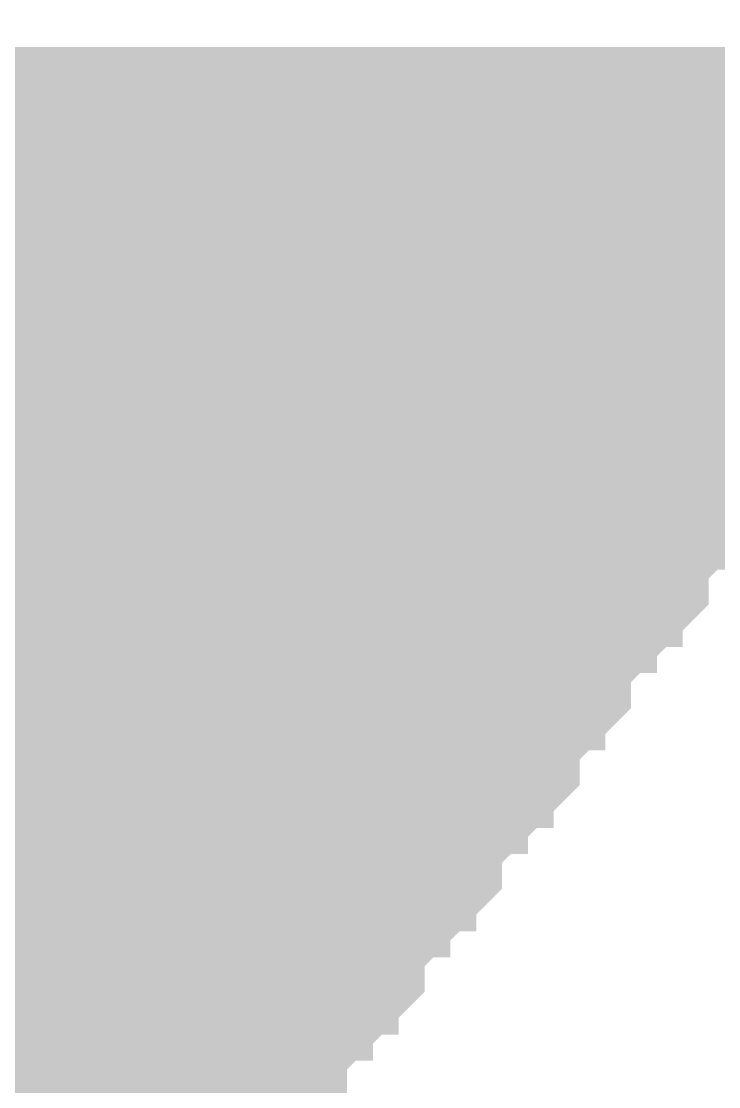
# Model space of a CAD drawing. Extents: x -0.1 to 65.1, y -1.2 to 30.1.
# Drawn here: x 31.8988 to 32.2074, y 6.5613 to 7.0326 of the extents above; entities that cross this region are included whole.
import ezdxf

# ---------------------------------------------------------------- set-up
doc = ezdxf.new("R2010")
doc.units = 0
doc.header["$MEASUREMENT"] = 0
doc.layers.get('0').update_dxf_attribs({"linetype": 'CONTINUOUS'})
doc.layers.add('2D_LINE_126', color=7, linetype='CONTINUOUS')

# ---------------------------------------------------------------- blocks, each defined once
blk = doc.blocks.new('SMOOTH_0$0254')
at = {"const_width": 0.0127}
blk.add_lwpolyline([(-0.00635, 0, 1), (0.00635, 0, 1)], format="xyb", close=True, dxfattribs=at)
blk = doc.blocks.new('DRAWING_63')
at = {"layer": '2D_LINE_126', "const_width": 0.0254}
for points in [[(1.53162, -0.61722), (1.54305, -0.61722), (1.55448, -0.61722), (1.56591, -0.61722), (1.57734, -0.61722), (1.58877, -0.61722), (1.6002, -0.61722), (1.61163, -0.61722), (1.62306, -0.61722), (1.63449, -0.61722), (1.64592, -0.61722), (1.65735, -0.61722), (1.66878, -0.61722), (1.68021, -0.61722), (1.69164, -0.61722), (1.70307, -0.61722), (1.7145, -0.61722), (1.72593, -0.61722), (1.73736, -0.61722), (1.74879, -0.61722), (1.76022, -0.61722), (1.77165, -0.61722), (1.78308, -0.61722), (1.79451, -0.61722), (1.80594, -0.61722), (1.81737, -0.61722), (1.8288, -0.61722), (1.84023, -0.61722), (1.85166, -0.61722), (1.86309, -0.61722), (1.87452, -0.61722)], [(1.53162, -0.56007), (1.54305, -0.56007), (1.55448, -0.56007), (1.56591, -0.56007), (1.57734, -0.56007), (1.58877, -0.56007), (1.6002, -0.56007), (1.61163, -0.56007), (1.62306, -0.56007), (1.63449, -0.56007), (1.64592, -0.56007), (1.65735, -0.56007), (1.66878, -0.56007), (1.68021, -0.56007), (1.69164, -0.56007), (1.70307, -0.56007), (1.7145, -0.56007), (1.72593, -0.56007), (1.73736, -0.56007), (1.74879, -0.56007), (1.76022, -0.56007), (1.77165, -0.56007), (1.78308, -0.56007), (1.79451, -0.56007), (1.80594, -0.56007), (1.81737, -0.56007), (1.8288, -0.56007), (1.84023, -0.56007), (1.85166, -0.56007), (1.86309, -0.56007), (1.87452, -0.56007)], [(1.53162, -0.5715), (1.54305, -0.5715), (1.55448, -0.5715), (1.56591, -0.5715), (1.57734, -0.5715), (1.58877, -0.5715), (1.6002, -0.5715), (1.61163, -0.5715), (1.62306, -0.5715), (1.63449, -0.5715), (1.64592, -0.5715), (1.65735, -0.5715), (1.66878, -0.5715), (1.68021, -0.5715), (1.69164, -0.5715), (1.70307, -0.5715), (1.7145, -0.5715), (1.72593, -0.5715), (1.73736, -0.5715), (1.74879, -0.5715), (1.76022, -0.5715), (1.77165, -0.5715), (1.78308, -0.5715), (1.79451, -0.5715), (1.80594, -0.5715), (1.81737, -0.5715), (1.8288, -0.5715), (1.84023, -0.5715), (1.85166, -0.5715), (1.86309, -0.5715), (1.87452, -0.5715)], [(1.53162, -0.58293), (1.54305, -0.58293), (1.55448, -0.58293), (1.56591, -0.58293), (1.57734, -0.58293), (1.58877, -0.58293), (1.6002, -0.58293), (1.61163, -0.58293), (1.62306, -0.58293), (1.63449, -0.58293), (1.64592, -0.58293), (1.65735, -0.58293), (1.66878, -0.58293), (1.68021, -0.58293), (1.69164, -0.58293), (1.70307, -0.58293), (1.7145, -0.58293), (1.72593, -0.58293), (1.73736, -0.58293), (1.74879, -0.58293), (1.76022, -0.58293), (1.77165, -0.58293), (1.78308, -0.58293), (1.79451, -0.58293), (1.80594, -0.58293), (1.81737, -0.58293), (1.8288, -0.58293), (1.84023, -0.58293), (1.85166, -0.58293), (1.86309, -0.58293), (1.87452, -0.58293)], [(1.53162, -0.59436), (1.54305, -0.59436), (1.55448, -0.59436), (1.56591, -0.59436), (1.57734, -0.59436), (1.58877, -0.59436), (1.6002, -0.59436), (1.61163, -0.59436), (1.62306, -0.59436), (1.63449, -0.59436), (1.64592, -0.59436), (1.65735, -0.59436), (1.66878, -0.59436), (1.68021, -0.59436), (1.69164, -0.59436), (1.70307, -0.59436), (1.7145, -0.59436), (1.72593, -0.59436), (1.73736, -0.59436), (1.74879, -0.59436), (1.76022, -0.59436), (1.77165, -0.59436), (1.78308, -0.59436), (1.79451, -0.59436), (1.80594, -0.59436), (1.81737, -0.59436), (1.8288, -0.59436), (1.84023, -0.59436), (1.85166, -0.59436), (1.86309, -0.59436), (1.87452, -0.59436)], [(1.53162, -0.60579), (1.54305, -0.60579), (1.55448, -0.60579), (1.56591, -0.60579), (1.57734, -0.60579), (1.58877, -0.60579), (1.6002, -0.60579), (1.61163, -0.60579), (1.62306, -0.60579), (1.63449, -0.60579), (1.64592, -0.60579), (1.65735, -0.60579), (1.66878, -0.60579), (1.68021, -0.60579), (1.69164, -0.60579), (1.70307, -0.60579), (1.7145, -0.60579), (1.72593, -0.60579), (1.73736, -0.60579), (1.74879, -0.60579), (1.76022, -0.60579), (1.77165, -0.60579), (1.78308, -0.60579), (1.79451, -0.60579), (1.80594, -0.60579), (1.81737, -0.60579), (1.8288, -0.60579), (1.84023, -0.60579), (1.85166, -0.60579), (1.86309, -0.60579), (1.87452, -0.60579)], [(1.53162, -0.62865), (1.54305, -0.62865), (1.55448, -0.62865), (1.56591, -0.62865), (1.57734, -0.62865), (1.58877, -0.62865), (1.6002, -0.62865), (1.61163, -0.62865), (1.62306, -0.62865), (1.63449, -0.62865), (1.64592, -0.62865), (1.65735, -0.62865), (1.66878, -0.62865), (1.68021, -0.62865), (1.69164, -0.62865), (1.70307, -0.62865), (1.7145, -0.62865), (1.72593, -0.62865), (1.73736, -0.62865), (1.74879, -0.62865), (1.76022, -0.62865), (1.77165, -0.62865), (1.78308, -0.62865), (1.79451, -0.62865), (1.80594, -0.62865), (1.81737, -0.62865), (1.8288, -0.62865), (1.84023, -0.62865), (1.85166, -0.62865), (1.86309, -0.62865), (1.87452, -0.62865)], [(1.53162, -0.65151), (1.54305, -0.65151), (1.55448, -0.65151), (1.56591, -0.65151), (1.57734, -0.65151), (1.58877, -0.65151), (1.6002, -0.65151), (1.61163, -0.65151), (1.62306, -0.65151), (1.63449, -0.65151), (1.64592, -0.65151), (1.65735, -0.65151), (1.66878, -0.65151), (1.68021, -0.65151), (1.69164, -0.65151), (1.70307, -0.65151), (1.7145, -0.65151), (1.72593, -0.65151), (1.73736, -0.65151), (1.74879, -0.65151), (1.76022, -0.65151), (1.77165, -0.65151), (1.78308, -0.65151), (1.79451, -0.65151), (1.80594, -0.65151), (1.81737, -0.65151), (1.8288, -0.65151), (1.84023, -0.65151), (1.85166, -0.65151), (1.86309, -0.65151), (1.87452, -0.65151)], [(1.53162, -0.64008), (1.54305, -0.64008), (1.55448, -0.64008), (1.56591, -0.64008), (1.57734, -0.64008), (1.58877, -0.64008), (1.6002, -0.64008), (1.61163, -0.64008), (1.62306, -0.64008), (1.63449, -0.64008), (1.64592, -0.64008), (1.65735, -0.64008), (1.66878, -0.64008), (1.68021, -0.64008), (1.69164, -0.64008), (1.70307, -0.64008), (1.7145, -0.64008), (1.72593, -0.64008), (1.73736, -0.64008), (1.74879, -0.64008), (1.76022, -0.64008), (1.77165, -0.64008), (1.78308, -0.64008), (1.79451, -0.64008), (1.80594, -0.64008), (1.81737, -0.64008), (1.8288, -0.64008), (1.84023, -0.64008), (1.85166, -0.64008), (1.86309, -0.64008), (1.87452, -0.64008)], [(1.53162, -0.66294), (1.54305, -0.66294), (1.55448, -0.66294), (1.56591, -0.66294), (1.57734, -0.66294), (1.58877, -0.66294), (1.6002, -0.66294), (1.61163, -0.66294), (1.62306, -0.66294), (1.63449, -0.66294), (1.64592, -0.66294), (1.65735, -0.66294), (1.66878, -0.66294), (1.68021, -0.66294), (1.69164, -0.66294), (1.70307, -0.66294), (1.7145, -0.66294), (1.72593, -0.66294), (1.73736, -0.66294), (1.74879, -0.66294), (1.76022, -0.66294), (1.77165, -0.66294), (1.78308, -0.66294), (1.79451, -0.66294), (1.80594, -0.66294), (1.81737, -0.66294), (1.8288, -0.66294), (1.84023, -0.66294), (1.85166, -0.66294), (1.86309, -0.66294), (1.87452, -0.66294)], [(1.87452, -0.67437), (1.86309, -0.67437), (1.85166, -0.67437), (1.84023, -0.67437), (1.8288, -0.67437), (1.81737, -0.67437), (1.80594, -0.67437), (1.79451, -0.67437), (1.78308, -0.67437), (1.77165, -0.67437), (1.76022, -0.67437), (1.74879, -0.67437), (1.73736, -0.67437), (1.72593, -0.67437), (1.7145, -0.67437), (1.70307, -0.67437), (1.69164, -0.67437), (1.68021, -0.67437), (1.66878, -0.67437), (1.65735, -0.67437), (1.64592, -0.67437), (1.63449, -0.67437), (1.62306, -0.67437), (1.61163, -0.67437), (1.6002, -0.67437), (1.58877, -0.67437), (1.57734, -0.67437), (1.56591, -0.67437), (1.55448, -0.67437), (1.54305, -0.67437), (1.53162, -0.67437)], [(1.53162, -0.6858), (1.54305, -0.6858), (1.55448, -0.6858), (1.56591, -0.6858), (1.57734, -0.6858), (1.58877, -0.6858), (1.6002, -0.6858), (1.61163, -0.6858), (1.62306, -0.6858), (1.63449, -0.6858), (1.64592, -0.6858), (1.65735, -0.6858), (1.66878, -0.6858), (1.68021, -0.6858), (1.69164, -0.6858), (1.70307, -0.6858), (1.7145, -0.6858), (1.72593, -0.6858), (1.73736, -0.6858), (1.74879, -0.6858), (1.76022, -0.6858), (1.77165, -0.6858), (1.78308, -0.6858), (1.79451, -0.6858), (1.80594, -0.6858), (1.81737, -0.6858), (1.8288, -0.6858), (1.84023, -0.6858), (1.85166, -0.6858), (1.86309, -0.6858), (1.86309, -0.67437), (1.86309, -0.66294), (1.86309, -0.65151), (1.86309, -0.64008), (1.86309, -0.62865), (1.86309, -0.61722), (1.86309, -0.60579), (1.86309, -0.59436), (1.86309, -0.58293), (1.86309, -0.5715), (1.86309, -0.56007), (1.86309, -0.54864), (1.86309, -0.53721), (1.86309, -0.52578), (1.86309, -0.51435), (1.86309, -0.50292), (1.86309, -0.49149), (1.86309, -0.48006)], [(1.53162, -0.70866), (1.54305, -0.70866), (1.55448, -0.70866), (1.56591, -0.70866), (1.57734, -0.70866), (1.58877, -0.70866), (1.6002, -0.70866), (1.61163, -0.70866), (1.62306, -0.70866), (1.63449, -0.70866), (1.64592, -0.70866), (1.65735, -0.70866), (1.66878, -0.70866), (1.68021, -0.70866), (1.69164, -0.70866), (1.70307, -0.70866), (1.7145, -0.70866), (1.72593, -0.70866), (1.73736, -0.70866), (1.74879, -0.70866), (1.76022, -0.70866), (1.77165, -0.70866), (1.78308, -0.70866), (1.79451, -0.70866), (1.80594, -0.70866), (1.81737, -0.70866), (1.8288, -0.70866), (1.84023, -0.70866), (1.85166, -0.69723), (1.86309, -0.6858), (1.87452, -0.67437)], [(1.53162, -0.69723), (1.54305, -0.69723), (1.55448, -0.69723), (1.56591, -0.69723), (1.57734, -0.69723), (1.58877, -0.69723), (1.6002, -0.69723), (1.61163, -0.69723), (1.62306, -0.69723), (1.63449, -0.69723), (1.64592, -0.69723), (1.65735, -0.69723), (1.66878, -0.69723), (1.68021, -0.69723), (1.69164, -0.69723), (1.70307, -0.69723), (1.7145, -0.69723), (1.72593, -0.69723), (1.73736, -0.69723), (1.74879, -0.69723), (1.76022, -0.69723), (1.77165, -0.69723), (1.78308, -0.69723), (1.79451, -0.69723), (1.80594, -0.69723), (1.81737, -0.69723), (1.8288, -0.69723), (1.84023, -0.69723), (1.85166, -0.69723), (1.85166, -0.6858), (1.85166, -0.67437), (1.85166, -0.66294), (1.85166, -0.65151), (1.85166, -0.64008), (1.85166, -0.62865), (1.85166, -0.61722), (1.85166, -0.60579), (1.85166, -0.59436), (1.85166, -0.58293), (1.85166, -0.5715), (1.85166, -0.56007), (1.85166, -0.54864), (1.85166, -0.53721), (1.85166, -0.52578), (1.85166, -0.51435), (1.85166, -0.50292), (1.85166, -0.49149), (1.85166, -0.48006)], [(1.53162, -0.74295), (1.54305, -0.74295), (1.55448, -0.74295), (1.56591, -0.74295), (1.57734, -0.74295), (1.58877, -0.74295), (1.6002, -0.74295), (1.61163, -0.74295), (1.62306, -0.74295), (1.63449, -0.74295), (1.64592, -0.74295), (1.65735, -0.74295), (1.66878, -0.74295), (1.68021, -0.74295), (1.69164, -0.74295), (1.70307, -0.74295), (1.7145, -0.74295), (1.72593, -0.74295), (1.73736, -0.74295), (1.74879, -0.74295), (1.76022, -0.74295), (1.77165, -0.74295), (1.78308, -0.74295), (1.79451, -0.74295), (1.80594, -0.74295), (1.81737, -0.74295), (1.81737, -0.73152), (1.81737, -0.72009), (1.81737, -0.70866), (1.81737, -0.69723), (1.81737, -0.6858), (1.81737, -0.67437), (1.81737, -0.66294), (1.81737, -0.65151), (1.81737, -0.64008), (1.81737, -0.62865), (1.81737, -0.61722), (1.81737, -0.60579), (1.81737, -0.59436), (1.81737, -0.58293), (1.81737, -0.5715), (1.81737, -0.56007), (1.81737, -0.54864), (1.81737, -0.53721), (1.81737, -0.52578), (1.81737, -0.51435), (1.81737, -0.50292), (1.81737, -0.49149), (1.81737, -0.48006)], [(1.53162, -0.73152), (1.54305, -0.73152), (1.55448, -0.73152), (1.56591, -0.73152), (1.57734, -0.73152), (1.58877, -0.73152), (1.6002, -0.73152), (1.61163, -0.73152), (1.62306, -0.73152), (1.63449, -0.73152), (1.64592, -0.73152), (1.65735, -0.73152), (1.66878, -0.73152), (1.68021, -0.73152), (1.69164, -0.73152), (1.70307, -0.73152), (1.7145, -0.73152), (1.72593, -0.73152), (1.73736, -0.73152), (1.74879, -0.73152), (1.76022, -0.73152), (1.77165, -0.73152), (1.78308, -0.73152), (1.79451, -0.73152), (1.80594, -0.73152), (1.81737, -0.73152), (1.8288, -0.73152), (1.8288, -0.72009), (1.8288, -0.70866), (1.8288, -0.69723), (1.8288, -0.6858), (1.8288, -0.67437), (1.8288, -0.66294), (1.8288, -0.65151), (1.8288, -0.64008), (1.8288, -0.62865), (1.8288, -0.61722), (1.8288, -0.60579), (1.8288, -0.59436), (1.8288, -0.58293), (1.8288, -0.5715), (1.8288, -0.56007), (1.8288, -0.54864), (1.8288, -0.53721), (1.8288, -0.52578), (1.8288, -0.51435), (1.8288, -0.50292), (1.8288, -0.49149), (1.8288, -0.48006)], [(1.53162, -0.75438), (1.54305, -0.75438), (1.55448, -0.75438), (1.56591, -0.75438), (1.57734, -0.75438), (1.58877, -0.75438), (1.6002, -0.75438), (1.61163, -0.75438), (1.62306, -0.75438), (1.63449, -0.75438), (1.64592, -0.75438), (1.65735, -0.75438), (1.66878, -0.75438), (1.68021, -0.75438), (1.69164, -0.75438), (1.70307, -0.75438), (1.7145, -0.75438), (1.72593, -0.75438), (1.73736, -0.75438), (1.74879, -0.75438), (1.76022, -0.75438), (1.77165, -0.75438), (1.78308, -0.75438), (1.79451, -0.75438), (1.80594, -0.75438), (1.81737, -0.74295), (1.8288, -0.73152), (1.84023, -0.72009), (1.84023, -0.70866), (1.84023, -0.69723), (1.84023, -0.6858), (1.84023, -0.67437), (1.84023, -0.66294), (1.84023, -0.65151), (1.84023, -0.64008), (1.84023, -0.62865), (1.84023, -0.61722), (1.84023, -0.60579), (1.84023, -0.59436), (1.84023, -0.58293), (1.84023, -0.5715), (1.84023, -0.56007), (1.84023, -0.54864), (1.84023, -0.53721), (1.84023, -0.52578), (1.84023, -0.51435), (1.84023, -0.50292), (1.84023, -0.49149), (1.84023, -0.48006)], [(1.53162, -0.77724), (1.54305, -0.77724), (1.55448, -0.77724), (1.56591, -0.77724), (1.57734, -0.77724), (1.58877, -0.77724), (1.6002, -0.77724), (1.61163, -0.77724), (1.62306, -0.77724), (1.63449, -0.77724), (1.64592, -0.77724), (1.65735, -0.77724), (1.66878, -0.77724), (1.68021, -0.77724), (1.69164, -0.77724), (1.70307, -0.77724), (1.7145, -0.77724), (1.72593, -0.77724), (1.73736, -0.77724), (1.74879, -0.77724), (1.76022, -0.77724), (1.77165, -0.77724), (1.78308, -0.77724), (1.79451, -0.77724), (1.79451, -0.76581), (1.79451, -0.75438), (1.79451, -0.74295), (1.79451, -0.73152), (1.79451, -0.72009), (1.79451, -0.70866), (1.79451, -0.69723), (1.79451, -0.6858), (1.79451, -0.67437), (1.79451, -0.66294), (1.79451, -0.65151), (1.79451, -0.64008), (1.79451, -0.62865), (1.79451, -0.61722), (1.79451, -0.60579), (1.79451, -0.59436), (1.79451, -0.58293), (1.79451, -0.5715), (1.79451, -0.56007), (1.79451, -0.54864), (1.79451, -0.53721), (1.79451, -0.52578), (1.79451, -0.51435), (1.79451, -0.50292), (1.79451, -0.49149), (1.79451, -0.48006)], [(1.80594, -0.76581), (1.79451, -0.76581), (1.78308, -0.76581), (1.77165, -0.76581), (1.76022, -0.76581), (1.74879, -0.76581), (1.73736, -0.76581), (1.72593, -0.76581), (1.7145, -0.76581), (1.70307, -0.76581), (1.69164, -0.76581), (1.68021, -0.76581), (1.66878, -0.76581), (1.65735, -0.76581), (1.64592, -0.76581), (1.63449, -0.76581), (1.62306, -0.76581), (1.61163, -0.76581), (1.6002, -0.76581), (1.58877, -0.76581), (1.57734, -0.76581), (1.56591, -0.76581), (1.55448, -0.76581), (1.54305, -0.76581), (1.53162, -0.76581)], [(1.53162, -0.78867), (1.54305, -0.78867), (1.55448, -0.78867), (1.56591, -0.78867), (1.57734, -0.78867), (1.58877, -0.78867), (1.6002, -0.78867), (1.61163, -0.78867), (1.62306, -0.78867), (1.63449, -0.78867), (1.64592, -0.78867), (1.65735, -0.78867), (1.66878, -0.78867), (1.68021, -0.78867), (1.69164, -0.78867), (1.70307, -0.78867), (1.7145, -0.78867), (1.72593, -0.78867), (1.73736, -0.78867), (1.74879, -0.78867), (1.76022, -0.78867), (1.77165, -0.78867), (1.78308, -0.78867), (1.79451, -0.77724), (1.80594, -0.76581), (1.80594, -0.75438), (1.80594, -0.74295), (1.80594, -0.73152), (1.80594, -0.72009), (1.80594, -0.70866), (1.80594, -0.69723), (1.80594, -0.6858), (1.80594, -0.67437), (1.80594, -0.66294), (1.80594, -0.65151), (1.80594, -0.64008), (1.80594, -0.62865), (1.80594, -0.61722), (1.80594, -0.60579), (1.80594, -0.59436), (1.80594, -0.58293), (1.80594, -0.5715), (1.80594, -0.56007), (1.80594, -0.54864), (1.80594, -0.53721), (1.80594, -0.52578), (1.80594, -0.51435), (1.80594, -0.50292), (1.80594, -0.49149), (1.80594, -0.48006)], [(1.78308, -0.8001), (1.77165, -0.8001), (1.76022, -0.8001), (1.74879, -0.8001), (1.73736, -0.8001), (1.72593, -0.8001), (1.7145, -0.8001), (1.70307, -0.8001), (1.69164, -0.8001), (1.68021, -0.8001), (1.66878, -0.8001), (1.65735, -0.8001), (1.64592, -0.8001), (1.63449, -0.8001), (1.62306, -0.8001), (1.61163, -0.8001), (1.6002, -0.8001), (1.58877, -0.8001), (1.57734, -0.8001), (1.56591, -0.8001), (1.55448, -0.8001), (1.54305, -0.8001), (1.53162, -0.8001)], [(1.53162, -0.81153), (1.54305, -0.81153), (1.55448, -0.81153), (1.56591, -0.81153), (1.57734, -0.81153), (1.58877, -0.81153), (1.6002, -0.81153), (1.61163, -0.81153), (1.62306, -0.81153), (1.63449, -0.81153), (1.64592, -0.81153), (1.65735, -0.81153), (1.66878, -0.81153), (1.68021, -0.81153), (1.69164, -0.81153), (1.70307, -0.81153), (1.7145, -0.81153), (1.72593, -0.81153), (1.73736, -0.81153), (1.74879, -0.81153), (1.76022, -0.81153), (1.77165, -0.81153), (1.77165, -0.8001), (1.77165, -0.78867), (1.77165, -0.77724), (1.77165, -0.76581), (1.77165, -0.75438), (1.77165, -0.74295), (1.77165, -0.73152), (1.77165, -0.72009), (1.77165, -0.70866), (1.77165, -0.69723), (1.77165, -0.6858), (1.77165, -0.67437), (1.77165, -0.66294), (1.77165, -0.65151), (1.77165, -0.64008), (1.77165, -0.62865), (1.77165, -0.61722), (1.77165, -0.60579), (1.77165, -0.59436), (1.77165, -0.58293), (1.77165, -0.5715), (1.77165, -0.56007), (1.77165, -0.54864), (1.77165, -0.53721), (1.77165, -0.52578), (1.77165, -0.51435), (1.77165, -0.50292), (1.77165, -0.49149), (1.77165, -0.48006)], [(1.53162, -0.83439), (1.54305, -0.83439), (1.55448, -0.83439), (1.56591, -0.83439), (1.57734, -0.83439), (1.58877, -0.83439), (1.6002, -0.83439), (1.61163, -0.83439), (1.62306, -0.83439), (1.63449, -0.83439), (1.64592, -0.83439), (1.65735, -0.83439), (1.66878, -0.83439), (1.68021, -0.83439), (1.69164, -0.83439), (1.70307, -0.83439), (1.7145, -0.83439), (1.72593, -0.83439), (1.73736, -0.83439), (1.74879, -0.83439), (1.76022, -0.82296), (1.77165, -0.81153), (1.78308, -0.8001), (1.78308, -0.78867), (1.78308, -0.77724), (1.78308, -0.76581), (1.78308, -0.75438), (1.78308, -0.74295), (1.78308, -0.73152), (1.78308, -0.72009), (1.78308, -0.70866), (1.78308, -0.69723), (1.78308, -0.6858), (1.78308, -0.67437), (1.78308, -0.66294), (1.78308, -0.65151), (1.78308, -0.64008), (1.78308, -0.62865), (1.78308, -0.61722), (1.78308, -0.60579), (1.78308, -0.59436), (1.78308, -0.58293), (1.78308, -0.5715), (1.78308, -0.56007), (1.78308, -0.54864), (1.78308, -0.53721), (1.78308, -0.52578), (1.78308, -0.51435), (1.78308, -0.50292), (1.78308, -0.49149), (1.78308, -0.48006)], [(1.53162, -0.82296), (1.54305, -0.82296), (1.55448, -0.82296), (1.56591, -0.82296), (1.57734, -0.82296), (1.58877, -0.82296), (1.6002, -0.82296), (1.61163, -0.82296), (1.62306, -0.82296), (1.63449, -0.82296), (1.64592, -0.82296), (1.65735, -0.82296), (1.66878, -0.82296), (1.68021, -0.82296), (1.69164, -0.82296), (1.70307, -0.82296), (1.7145, -0.82296), (1.72593, -0.82296), (1.73736, -0.82296), (1.74879, -0.82296), (1.76022, -0.82296), (1.76022, -0.81153), (1.76022, -0.8001), (1.76022, -0.78867), (1.76022, -0.77724), (1.76022, -0.76581), (1.76022, -0.75438), (1.76022, -0.74295), (1.76022, -0.73152), (1.76022, -0.72009), (1.76022, -0.70866), (1.76022, -0.69723), (1.76022, -0.6858), (1.76022, -0.67437), (1.76022, -0.66294), (1.76022, -0.65151), (1.76022, -0.64008), (1.76022, -0.62865), (1.76022, -0.61722), (1.76022, -0.60579), (1.76022, -0.59436), (1.76022, -0.58293), (1.76022, -0.5715), (1.76022, -0.56007), (1.76022, -0.54864), (1.76022, -0.53721), (1.76022, -0.52578), (1.76022, -0.51435), (1.76022, -0.50292), (1.76022, -0.49149), (1.76022, -0.48006)], [(1.53162, -0.86868), (1.54305, -0.86868), (1.55448, -0.86868), (1.56591, -0.86868), (1.57734, -0.86868), (1.58877, -0.86868), (1.6002, -0.86868), (1.61163, -0.86868), (1.62306, -0.86868), (1.63449, -0.86868), (1.64592, -0.86868), (1.65735, -0.86868), (1.66878, -0.86868), (1.68021, -0.86868), (1.69164, -0.86868), (1.70307, -0.86868), (1.7145, -0.86868), (1.72593, -0.86868), (1.72593, -0.85725), (1.72593, -0.84582), (1.72593, -0.83439), (1.72593, -0.82296), (1.72593, -0.81153), (1.72593, -0.8001), (1.72593, -0.78867), (1.72593, -0.77724), (1.72593, -0.76581), (1.72593, -0.75438), (1.72593, -0.74295), (1.72593, -0.73152), (1.72593, -0.72009), (1.72593, -0.70866), (1.72593, -0.69723), (1.72593, -0.6858), (1.72593, -0.67437), (1.72593, -0.66294), (1.72593, -0.65151), (1.72593, -0.64008), (1.72593, -0.62865), (1.72593, -0.61722), (1.72593, -0.60579), (1.72593, -0.59436), (1.72593, -0.58293), (1.72593, -0.5715), (1.72593, -0.56007), (1.72593, -0.54864), (1.72593, -0.53721), (1.72593, -0.52578), (1.72593, -0.51435), (1.72593, -0.50292), (1.72593, -0.49149), (1.72593, -0.48006)], [(1.53162, -0.85725), (1.54305, -0.85725), (1.55448, -0.85725), (1.56591, -0.85725), (1.57734, -0.85725), (1.58877, -0.85725), (1.6002, -0.85725), (1.61163, -0.85725), (1.62306, -0.85725), (1.63449, -0.85725), (1.64592, -0.85725), (1.65735, -0.85725), (1.66878, -0.85725), (1.68021, -0.85725), (1.69164, -0.85725), (1.70307, -0.85725), (1.7145, -0.85725), (1.72593, -0.85725), (1.73736, -0.85725), (1.73736, -0.84582), (1.73736, -0.83439), (1.73736, -0.82296), (1.73736, -0.81153), (1.73736, -0.8001), (1.73736, -0.78867), (1.73736, -0.77724), (1.73736, -0.76581), (1.73736, -0.75438), (1.73736, -0.74295), (1.73736, -0.73152), (1.73736, -0.72009), (1.73736, -0.70866), (1.73736, -0.69723), (1.73736, -0.6858), (1.73736, -0.67437), (1.73736, -0.66294), (1.73736, -0.65151), (1.73736, -0.64008), (1.73736, -0.62865), (1.73736, -0.61722), (1.73736, -0.60579), (1.73736, -0.59436), (1.73736, -0.58293), (1.73736, -0.5715), (1.73736, -0.56007), (1.73736, -0.54864), (1.73736, -0.53721), (1.73736, -0.52578), (1.73736, -0.51435), (1.73736, -0.50292), (1.73736, -0.49149), (1.73736, -0.48006)], [(1.53162, -0.88011), (1.54305, -0.88011), (1.55448, -0.88011), (1.56591, -0.88011), (1.57734, -0.88011), (1.58877, -0.88011), (1.6002, -0.88011), (1.61163, -0.88011), (1.62306, -0.88011), (1.63449, -0.88011), (1.64592, -0.88011), (1.65735, -0.88011), (1.66878, -0.88011), (1.68021, -0.88011), (1.69164, -0.88011), (1.70307, -0.88011), (1.7145, -0.88011), (1.72593, -0.86868), (1.73736, -0.85725), (1.74879, -0.84582), (1.74879, -0.83439), (1.74879, -0.82296), (1.74879, -0.81153), (1.74879, -0.8001), (1.74879, -0.78867), (1.74879, -0.77724), (1.74879, -0.76581), (1.74879, -0.75438), (1.74879, -0.74295), (1.74879, -0.73152), (1.74879, -0.72009), (1.74879, -0.70866), (1.74879, -0.69723), (1.74879, -0.6858), (1.74879, -0.67437), (1.74879, -0.66294), (1.74879, -0.65151), (1.74879, -0.64008), (1.74879, -0.62865), (1.74879, -0.61722), (1.74879, -0.60579), (1.74879, -0.59436), (1.74879, -0.58293), (1.74879, -0.5715), (1.74879, -0.56007), (1.74879, -0.54864), (1.74879, -0.53721), (1.74879, -0.52578), (1.74879, -0.51435), (1.74879, -0.50292), (1.74879, -0.49149), (1.74879, -0.48006)], [(1.53162, -0.90297), (1.54305, -0.90297), (1.55448, -0.90297), (1.56591, -0.90297), (1.57734, -0.90297), (1.58877, -0.90297), (1.6002, -0.90297), (1.61163, -0.90297), (1.62306, -0.90297), (1.63449, -0.90297), (1.64592, -0.90297), (1.65735, -0.90297), (1.66878, -0.90297), (1.68021, -0.90297), (1.69164, -0.90297), (1.70307, -0.90297), (1.70307, -0.89154), (1.70307, -0.88011), (1.70307, -0.86868), (1.70307, -0.85725), (1.70307, -0.84582), (1.70307, -0.83439), (1.70307, -0.82296), (1.70307, -0.81153), (1.70307, -0.8001), (1.70307, -0.78867), (1.70307, -0.77724), (1.70307, -0.76581), (1.70307, -0.75438), (1.70307, -0.74295), (1.70307, -0.73152), (1.70307, -0.72009), (1.70307, -0.70866), (1.70307, -0.69723), (1.70307, -0.6858), (1.70307, -0.67437), (1.70307, -0.66294), (1.70307, -0.65151), (1.70307, -0.64008), (1.70307, -0.62865), (1.70307, -0.61722), (1.70307, -0.60579), (1.70307, -0.59436), (1.70307, -0.58293), (1.70307, -0.5715), (1.70307, -0.56007), (1.70307, -0.54864), (1.70307, -0.53721), (1.70307, -0.52578), (1.70307, -0.51435), (1.70307, -0.50292), (1.70307, -0.49149), (1.70307, -0.48006)], [(1.7145, -0.89154), (1.70307, -0.89154), (1.69164, -0.89154), (1.68021, -0.89154), (1.66878, -0.89154), (1.65735, -0.89154), (1.64592, -0.89154), (1.63449, -0.89154), (1.62306, -0.89154), (1.61163, -0.89154), (1.6002, -0.89154), (1.58877, -0.89154), (1.57734, -0.89154), (1.56591, -0.89154), (1.55448, -0.89154), (1.54305, -0.89154), (1.53162, -0.89154)], [(1.53162, -0.9144), (1.54305, -0.9144), (1.55448, -0.9144), (1.56591, -0.9144), (1.57734, -0.9144), (1.58877, -0.9144), (1.6002, -0.9144), (1.61163, -0.9144), (1.62306, -0.9144), (1.63449, -0.9144), (1.64592, -0.9144), (1.65735, -0.9144), (1.66878, -0.9144), (1.68021, -0.9144), (1.69164, -0.9144), (1.69164, -0.90297), (1.69164, -0.89154), (1.69164, -0.88011), (1.69164, -0.86868), (1.69164, -0.85725), (1.69164, -0.84582), (1.69164, -0.83439), (1.69164, -0.82296), (1.69164, -0.81153), (1.69164, -0.8001), (1.69164, -0.78867), (1.69164, -0.77724), (1.69164, -0.76581), (1.69164, -0.75438), (1.69164, -0.74295), (1.69164, -0.73152), (1.69164, -0.72009), (1.69164, -0.70866), (1.69164, -0.69723), (1.69164, -0.6858), (1.69164, -0.67437), (1.69164, -0.66294), (1.69164, -0.65151), (1.69164, -0.64008), (1.69164, -0.62865), (1.69164, -0.61722), (1.69164, -0.60579), (1.69164, -0.59436), (1.69164, -0.58293), (1.69164, -0.5715), (1.69164, -0.56007), (1.69164, -0.54864), (1.69164, -0.53721), (1.69164, -0.52578), (1.69164, -0.51435), (1.69164, -0.50292), (1.69164, -0.49149), (1.69164, -0.48006)], [(1.53162, -0.92583), (1.54305, -0.92583), (1.55448, -0.92583), (1.56591, -0.92583), (1.57734, -0.92583), (1.58877, -0.92583), (1.6002, -0.92583), (1.61163, -0.92583), (1.62306, -0.92583), (1.63449, -0.92583), (1.64592, -0.92583), (1.65735, -0.92583), (1.66878, -0.92583), (1.68021, -0.92583), (1.69164, -0.9144), (1.70307, -0.90297), (1.7145, -0.89154), (1.7145, -0.88011), (1.7145, -0.86868), (1.7145, -0.85725), (1.7145, -0.84582), (1.7145, -0.83439), (1.7145, -0.82296), (1.7145, -0.81153), (1.7145, -0.8001), (1.7145, -0.78867), (1.7145, -0.77724), (1.7145, -0.76581), (1.7145, -0.75438), (1.7145, -0.74295), (1.7145, -0.73152), (1.7145, -0.72009), (1.7145, -0.70866), (1.7145, -0.69723), (1.7145, -0.6858), (1.7145, -0.67437), (1.7145, -0.66294), (1.7145, -0.65151), (1.7145, -0.64008), (1.7145, -0.62865), (1.7145, -0.61722), (1.7145, -0.60579), (1.7145, -0.59436), (1.7145, -0.58293), (1.7145, -0.5715), (1.7145, -0.56007), (1.7145, -0.54864), (1.7145, -0.53721), (1.7145, -0.52578), (1.7145, -0.51435), (1.7145, -0.50292), (1.7145, -0.49149), (1.7145, -0.48006)], [(1.65735, -0.96012), (1.65735, -0.94869), (1.65735, -0.93726), (1.65735, -0.92583), (1.65735, -0.9144), (1.65735, -0.90297), (1.65735, -0.89154), (1.65735, -0.88011), (1.65735, -0.86868), (1.65735, -0.85725), (1.65735, -0.84582), (1.65735, -0.83439), (1.65735, -0.82296), (1.65735, -0.81153), (1.65735, -0.8001), (1.65735, -0.78867), (1.65735, -0.77724), (1.65735, -0.76581), (1.65735, -0.75438), (1.65735, -0.74295), (1.65735, -0.73152), (1.65735, -0.72009), (1.65735, -0.70866), (1.65735, -0.69723), (1.65735, -0.6858), (1.65735, -0.67437), (1.65735, -0.66294), (1.65735, -0.65151), (1.65735, -0.64008), (1.65735, -0.62865), (1.65735, -0.61722), (1.65735, -0.60579), (1.65735, -0.59436), (1.65735, -0.58293), (1.65735, -0.5715), (1.65735, -0.56007), (1.65735, -0.54864), (1.65735, -0.53721), (1.65735, -0.52578), (1.65735, -0.51435), (1.65735, -0.50292), (1.65735, -0.49149), (1.65735, -0.48006)], [(1.53162, -0.94869), (1.54305, -0.94869), (1.55448, -0.94869), (1.56591, -0.94869), (1.57734, -0.94869), (1.58877, -0.94869), (1.6002, -0.94869), (1.61163, -0.94869), (1.62306, -0.94869), (1.63449, -0.94869), (1.64592, -0.94869), (1.65735, -0.94869), (1.66878, -0.94869), (1.66878, -0.93726), (1.66878, -0.92583), (1.66878, -0.9144), (1.66878, -0.90297), (1.66878, -0.89154), (1.66878, -0.88011), (1.66878, -0.86868), (1.66878, -0.85725), (1.66878, -0.84582), (1.66878, -0.83439), (1.66878, -0.82296), (1.66878, -0.81153), (1.66878, -0.8001), (1.66878, -0.78867), (1.66878, -0.77724), (1.66878, -0.76581), (1.66878, -0.75438), (1.66878, -0.74295), (1.66878, -0.73152), (1.66878, -0.72009), (1.66878, -0.70866), (1.66878, -0.69723), (1.66878, -0.6858), (1.66878, -0.67437), (1.66878, -0.66294), (1.66878, -0.65151), (1.66878, -0.64008), (1.66878, -0.62865), (1.66878, -0.61722), (1.66878, -0.60579), (1.66878, -0.59436), (1.66878, -0.58293), (1.66878, -0.5715), (1.66878, -0.56007), (1.66878, -0.54864), (1.66878, -0.53721), (1.66878, -0.52578), (1.66878, -0.51435), (1.66878, -0.50292), (1.66878, -0.49149), (1.66878, -0.48006)], [(1.65735, -0.96012), (1.66878, -0.94869), (1.68021, -0.93726), (1.68021, -0.92583), (1.68021, -0.9144), (1.68021, -0.90297), (1.68021, -0.89154), (1.68021, -0.88011), (1.68021, -0.86868), (1.68021, -0.85725), (1.68021, -0.84582), (1.68021, -0.83439), (1.68021, -0.82296), (1.68021, -0.81153), (1.68021, -0.8001), (1.68021, -0.78867), (1.68021, -0.77724), (1.68021, -0.76581), (1.68021, -0.75438), (1.68021, -0.74295), (1.68021, -0.73152), (1.68021, -0.72009), (1.68021, -0.70866), (1.68021, -0.69723), (1.68021, -0.6858), (1.68021, -0.67437), (1.68021, -0.66294), (1.68021, -0.65151), (1.68021, -0.64008), (1.68021, -0.62865), (1.68021, -0.61722), (1.68021, -0.60579), (1.68021, -0.59436), (1.68021, -0.58293), (1.68021, -0.5715), (1.68021, -0.56007), (1.68021, -0.54864), (1.68021, -0.53721), (1.68021, -0.52578), (1.68021, -0.51435), (1.68021, -0.50292), (1.68021, -0.49149), (1.68021, -0.48006)], [(1.63449, -0.96012), (1.63449, -0.94869), (1.63449, -0.93726), (1.63449, -0.92583), (1.63449, -0.9144), (1.63449, -0.90297), (1.63449, -0.89154), (1.63449, -0.88011), (1.63449, -0.86868), (1.63449, -0.85725), (1.63449, -0.84582), (1.63449, -0.83439), (1.63449, -0.82296), (1.63449, -0.81153), (1.63449, -0.8001), (1.63449, -0.78867), (1.63449, -0.77724), (1.63449, -0.76581), (1.63449, -0.75438), (1.63449, -0.74295), (1.63449, -0.73152), (1.63449, -0.72009), (1.63449, -0.70866), (1.63449, -0.69723), (1.63449, -0.6858), (1.63449, -0.67437), (1.63449, -0.66294), (1.63449, -0.65151), (1.63449, -0.64008), (1.63449, -0.62865), (1.63449, -0.61722), (1.63449, -0.60579), (1.63449, -0.59436), (1.63449, -0.58293), (1.63449, -0.5715), (1.63449, -0.56007), (1.63449, -0.54864), (1.63449, -0.53721), (1.63449, -0.52578), (1.63449, -0.51435), (1.63449, -0.50292), (1.63449, -0.49149), (1.63449, -0.48006)], [(1.62306, -0.96012), (1.62306, -0.94869), (1.62306, -0.93726), (1.62306, -0.92583), (1.62306, -0.9144), (1.62306, -0.90297), (1.62306, -0.89154), (1.62306, -0.88011), (1.62306, -0.86868), (1.62306, -0.85725), (1.62306, -0.84582), (1.62306, -0.83439), (1.62306, -0.82296), (1.62306, -0.81153), (1.62306, -0.8001), (1.62306, -0.78867), (1.62306, -0.77724), (1.62306, -0.76581), (1.62306, -0.75438), (1.62306, -0.74295), (1.62306, -0.73152), (1.62306, -0.72009), (1.62306, -0.70866), (1.62306, -0.69723), (1.62306, -0.6858), (1.62306, -0.67437), (1.62306, -0.66294), (1.62306, -0.65151), (1.62306, -0.64008), (1.62306, -0.62865), (1.62306, -0.61722), (1.62306, -0.60579), (1.62306, -0.59436), (1.62306, -0.58293), (1.62306, -0.5715), (1.62306, -0.56007), (1.62306, -0.54864), (1.62306, -0.53721), (1.62306, -0.52578), (1.62306, -0.51435), (1.62306, -0.50292), (1.62306, -0.49149), (1.62306, -0.48006)], [(1.64592, -0.96012), (1.64592, -0.94869), (1.64592, -0.93726), (1.64592, -0.92583), (1.64592, -0.9144), (1.64592, -0.90297), (1.64592, -0.89154), (1.64592, -0.88011), (1.64592, -0.86868), (1.64592, -0.85725), (1.64592, -0.84582), (1.64592, -0.83439), (1.64592, -0.82296), (1.64592, -0.81153), (1.64592, -0.8001), (1.64592, -0.78867), (1.64592, -0.77724), (1.64592, -0.76581), (1.64592, -0.75438), (1.64592, -0.74295), (1.64592, -0.73152), (1.64592, -0.72009), (1.64592, -0.70866), (1.64592, -0.69723), (1.64592, -0.6858), (1.64592, -0.67437), (1.64592, -0.66294), (1.64592, -0.65151), (1.64592, -0.64008), (1.64592, -0.62865), (1.64592, -0.61722), (1.64592, -0.60579), (1.64592, -0.59436), (1.64592, -0.58293), (1.64592, -0.5715), (1.64592, -0.56007), (1.64592, -0.54864), (1.64592, -0.53721), (1.64592, -0.52578), (1.64592, -0.51435), (1.64592, -0.50292), (1.64592, -0.49149), (1.64592, -0.48006)], [(1.6002, -0.96012), (1.6002, -0.94869), (1.6002, -0.93726), (1.6002, -0.92583), (1.6002, -0.9144), (1.6002, -0.90297), (1.6002, -0.89154), (1.6002, -0.88011), (1.6002, -0.86868), (1.6002, -0.85725), (1.6002, -0.84582), (1.6002, -0.83439), (1.6002, -0.82296), (1.6002, -0.81153), (1.6002, -0.8001), (1.6002, -0.78867), (1.6002, -0.77724), (1.6002, -0.76581), (1.6002, -0.75438), (1.6002, -0.74295), (1.6002, -0.73152), (1.6002, -0.72009), (1.6002, -0.70866), (1.6002, -0.69723), (1.6002, -0.6858), (1.6002, -0.67437), (1.6002, -0.66294), (1.6002, -0.65151), (1.6002, -0.64008), (1.6002, -0.62865), (1.6002, -0.61722), (1.6002, -0.60579), (1.6002, -0.59436), (1.6002, -0.58293), (1.6002, -0.5715), (1.6002, -0.56007), (1.6002, -0.54864), (1.6002, -0.53721), (1.6002, -0.52578), (1.6002, -0.51435), (1.6002, -0.50292), (1.6002, -0.49149), (1.6002, -0.48006)], [(1.58877, -0.96012), (1.58877, -0.94869), (1.58877, -0.93726), (1.58877, -0.92583), (1.58877, -0.9144), (1.58877, -0.90297), (1.58877, -0.89154), (1.58877, -0.88011), (1.58877, -0.86868), (1.58877, -0.85725), (1.58877, -0.84582), (1.58877, -0.83439), (1.58877, -0.82296), (1.58877, -0.81153), (1.58877, -0.8001), (1.58877, -0.78867), (1.58877, -0.77724), (1.58877, -0.76581), (1.58877, -0.75438), (1.58877, -0.74295), (1.58877, -0.73152), (1.58877, -0.72009), (1.58877, -0.70866), (1.58877, -0.69723), (1.58877, -0.6858), (1.58877, -0.67437), (1.58877, -0.66294), (1.58877, -0.65151), (1.58877, -0.64008), (1.58877, -0.62865), (1.58877, -0.61722), (1.58877, -0.60579), (1.58877, -0.59436), (1.58877, -0.58293), (1.58877, -0.5715), (1.58877, -0.56007), (1.58877, -0.54864), (1.58877, -0.53721), (1.58877, -0.52578), (1.58877, -0.51435), (1.58877, -0.50292), (1.58877, -0.49149), (1.58877, -0.48006)], [(1.61163, -0.96012), (1.61163, -0.94869), (1.61163, -0.93726), (1.61163, -0.92583), (1.61163, -0.9144), (1.61163, -0.90297), (1.61163, -0.89154), (1.61163, -0.88011), (1.61163, -0.86868), (1.61163, -0.85725), (1.61163, -0.84582), (1.61163, -0.83439), (1.61163, -0.82296), (1.61163, -0.81153), (1.61163, -0.8001), (1.61163, -0.78867), (1.61163, -0.77724), (1.61163, -0.76581), (1.61163, -0.75438), (1.61163, -0.74295), (1.61163, -0.73152), (1.61163, -0.72009), (1.61163, -0.70866), (1.61163, -0.69723), (1.61163, -0.6858), (1.61163, -0.67437), (1.61163, -0.66294), (1.61163, -0.65151), (1.61163, -0.64008), (1.61163, -0.62865), (1.61163, -0.61722), (1.61163, -0.60579), (1.61163, -0.59436), (1.61163, -0.58293), (1.61163, -0.5715), (1.61163, -0.56007), (1.61163, -0.54864), (1.61163, -0.53721), (1.61163, -0.52578), (1.61163, -0.51435), (1.61163, -0.50292), (1.61163, -0.49149), (1.61163, -0.48006)], [(1.56591, -0.96012), (1.56591, -0.94869), (1.56591, -0.93726), (1.56591, -0.92583), (1.56591, -0.9144), (1.56591, -0.90297), (1.56591, -0.89154), (1.56591, -0.88011), (1.56591, -0.86868), (1.56591, -0.85725), (1.56591, -0.84582), (1.56591, -0.83439), (1.56591, -0.82296), (1.56591, -0.81153), (1.56591, -0.8001), (1.56591, -0.78867), (1.56591, -0.77724), (1.56591, -0.76581), (1.56591, -0.75438), (1.56591, -0.74295), (1.56591, -0.73152), (1.56591, -0.72009), (1.56591, -0.70866), (1.56591, -0.69723), (1.56591, -0.6858), (1.56591, -0.67437), (1.56591, -0.66294), (1.56591, -0.65151), (1.56591, -0.64008), (1.56591, -0.62865), (1.56591, -0.61722), (1.56591, -0.60579), (1.56591, -0.59436), (1.56591, -0.58293), (1.56591, -0.5715), (1.56591, -0.56007), (1.56591, -0.54864), (1.56591, -0.53721), (1.56591, -0.52578), (1.56591, -0.51435), (1.56591, -0.50292), (1.56591, -0.49149), (1.56591, -0.48006)], [(1.55448, -0.96012), (1.55448, -0.94869), (1.55448, -0.93726), (1.55448, -0.92583), (1.55448, -0.9144), (1.55448, -0.90297), (1.55448, -0.89154), (1.55448, -0.88011), (1.55448, -0.86868), (1.55448, -0.85725), (1.55448, -0.84582), (1.55448, -0.83439), (1.55448, -0.82296), (1.55448, -0.81153), (1.55448, -0.8001), (1.55448, -0.78867), (1.55448, -0.77724), (1.55448, -0.76581), (1.55448, -0.75438), (1.55448, -0.74295), (1.55448, -0.73152), (1.55448, -0.72009), (1.55448, -0.70866), (1.55448, -0.69723), (1.55448, -0.6858), (1.55448, -0.67437), (1.55448, -0.66294), (1.55448, -0.65151), (1.55448, -0.64008), (1.55448, -0.62865), (1.55448, -0.61722), (1.55448, -0.60579), (1.55448, -0.59436), (1.55448, -0.58293), (1.55448, -0.5715), (1.55448, -0.56007), (1.55448, -0.54864), (1.55448, -0.53721), (1.55448, -0.52578), (1.55448, -0.51435), (1.55448, -0.50292), (1.55448, -0.49149), (1.55448, -0.48006)], [(1.57734, -0.96012), (1.57734, -0.94869), (1.57734, -0.93726), (1.57734, -0.92583), (1.57734, -0.9144), (1.57734, -0.90297), (1.57734, -0.89154), (1.57734, -0.88011), (1.57734, -0.86868), (1.57734, -0.85725), (1.57734, -0.84582), (1.57734, -0.83439), (1.57734, -0.82296), (1.57734, -0.81153), (1.57734, -0.8001), (1.57734, -0.78867), (1.57734, -0.77724), (1.57734, -0.76581), (1.57734, -0.75438), (1.57734, -0.74295), (1.57734, -0.73152), (1.57734, -0.72009), (1.57734, -0.70866), (1.57734, -0.69723), (1.57734, -0.6858), (1.57734, -0.67437), (1.57734, -0.66294), (1.57734, -0.65151), (1.57734, -0.64008), (1.57734, -0.62865), (1.57734, -0.61722), (1.57734, -0.60579), (1.57734, -0.59436), (1.57734, -0.58293), (1.57734, -0.5715), (1.57734, -0.56007), (1.57734, -0.54864), (1.57734, -0.53721), (1.57734, -0.52578), (1.57734, -0.51435), (1.57734, -0.50292), (1.57734, -0.49149), (1.57734, -0.48006)], [(1.54305, -0.96012), (1.54305, -0.94869), (1.54305, -0.93726), (1.54305, -0.92583), (1.54305, -0.9144), (1.54305, -0.90297), (1.54305, -0.89154), (1.54305, -0.88011), (1.54305, -0.86868), (1.54305, -0.85725), (1.54305, -0.84582), (1.54305, -0.83439), (1.54305, -0.82296), (1.54305, -0.81153), (1.54305, -0.8001), (1.54305, -0.78867), (1.54305, -0.77724), (1.54305, -0.76581), (1.54305, -0.75438), (1.54305, -0.74295), (1.54305, -0.73152), (1.54305, -0.72009), (1.54305, -0.70866), (1.54305, -0.69723), (1.54305, -0.6858), (1.54305, -0.67437), (1.54305, -0.66294), (1.54305, -0.65151), (1.54305, -0.64008), (1.54305, -0.62865), (1.54305, -0.61722), (1.54305, -0.60579), (1.54305, -0.59436), (1.54305, -0.58293), (1.54305, -0.5715), (1.54305, -0.56007), (1.54305, -0.54864), (1.54305, -0.53721), (1.54305, -0.52578), (1.54305, -0.51435), (1.54305, -0.50292), (1.54305, -0.49149), (1.54305, -0.48006)], [(0.58293, -0.49149), (2.44602, -0.49149)], [(1.53162, -0.49149), (1.54305, -0.49149), (1.55448, -0.49149), (1.56591, -0.49149), (1.57734, -0.49149), (1.58877, -0.49149), (1.6002, -0.49149), (1.61163, -0.49149), (1.62306, -0.49149), (1.63449, -0.49149), (1.64592, -0.49149), (1.65735, -0.49149), (1.66878, -0.49149), (1.68021, -0.49149), (1.69164, -0.49149), (1.70307, -0.49149), (1.7145, -0.49149), (1.72593, -0.49149), (1.73736, -0.49149), (1.74879, -0.49149), (1.76022, -0.49149), (1.77165, -0.49149), (1.78308, -0.49149), (1.79451, -0.49149), (1.80594, -0.49149), (1.81737, -0.49149), (1.8288, -0.49149), (1.84023, -0.49149), (1.85166, -0.49149), (1.86309, -0.49149), (1.87452, -0.49149)], [(1.87452, -0.50292), (1.86309, -0.50292), (1.85166, -0.50292), (1.84023, -0.50292), (1.8288, -0.50292), (1.81737, -0.50292), (1.80594, -0.50292), (1.79451, -0.50292), (1.78308, -0.50292), (1.77165, -0.50292), (1.76022, -0.50292), (1.74879, -0.50292), (1.73736, -0.50292), (1.72593, -0.50292), (1.7145, -0.50292), (1.70307, -0.50292), (1.69164, -0.50292), (1.68021, -0.50292), (1.66878, -0.50292), (1.65735, -0.50292), (1.64592, -0.50292), (1.63449, -0.50292), (1.62306, -0.50292), (1.61163, -0.50292), (1.6002, -0.50292), (1.58877, -0.50292), (1.57734, -0.50292), (1.56591, -0.50292), (1.55448, -0.50292), (1.54305, -0.50292), (1.53162, -0.50292)], [(1.53162, -0.51435), (1.54305, -0.51435), (1.55448, -0.51435), (1.56591, -0.51435), (1.57734, -0.51435), (1.58877, -0.51435), (1.6002, -0.51435), (1.61163, -0.51435), (1.62306, -0.51435), (1.63449, -0.51435), (1.64592, -0.51435), (1.65735, -0.51435), (1.66878, -0.51435), (1.68021, -0.51435), (1.69164, -0.51435), (1.70307, -0.51435), (1.7145, -0.51435), (1.72593, -0.51435), (1.73736, -0.51435), (1.74879, -0.51435), (1.76022, -0.51435), (1.77165, -0.51435), (1.78308, -0.51435), (1.79451, -0.51435), (1.80594, -0.51435), (1.81737, -0.51435), (1.8288, -0.51435), (1.84023, -0.51435), (1.85166, -0.51435), (1.86309, -0.51435), (1.87452, -0.51435)], [(1.53162, -0.52578), (1.54305, -0.52578), (1.55448, -0.52578), (1.56591, -0.52578), (1.57734, -0.52578), (1.58877, -0.52578), (1.6002, -0.52578), (1.61163, -0.52578), (1.62306, -0.52578), (1.63449, -0.52578), (1.64592, -0.52578), (1.65735, -0.52578), (1.66878, -0.52578), (1.68021, -0.52578), (1.69164, -0.52578), (1.70307, -0.52578), (1.7145, -0.52578), (1.72593, -0.52578), (1.73736, -0.52578), (1.74879, -0.52578), (1.76022, -0.52578), (1.77165, -0.52578), (1.78308, -0.52578), (1.79451, -0.52578), (1.80594, -0.52578), (1.81737, -0.52578), (1.8288, -0.52578), (1.84023, -0.52578), (1.85166, -0.52578), (1.86309, -0.52578), (1.87452, -0.52578)], [(1.53162, -0.53721), (1.54305, -0.53721), (1.55448, -0.53721), (1.56591, -0.53721), (1.57734, -0.53721), (1.58877, -0.53721), (1.6002, -0.53721), (1.61163, -0.53721), (1.62306, -0.53721), (1.63449, -0.53721), (1.64592, -0.53721), (1.65735, -0.53721), (1.66878, -0.53721), (1.68021, -0.53721), (1.69164, -0.53721), (1.70307, -0.53721), (1.7145, -0.53721), (1.72593, -0.53721), (1.73736, -0.53721), (1.74879, -0.53721), (1.76022, -0.53721), (1.77165, -0.53721), (1.78308, -0.53721), (1.79451, -0.53721), (1.80594, -0.53721), (1.81737, -0.53721), (1.8288, -0.53721), (1.84023, -0.53721), (1.85166, -0.53721), (1.86309, -0.53721), (1.87452, -0.53721)], [(1.53162, -0.54864), (1.54305, -0.54864), (1.55448, -0.54864), (1.56591, -0.54864), (1.57734, -0.54864), (1.58877, -0.54864), (1.6002, -0.54864), (1.61163, -0.54864), (1.62306, -0.54864), (1.63449, -0.54864), (1.64592, -0.54864), (1.65735, -0.54864), (1.66878, -0.54864), (1.68021, -0.54864), (1.69164, -0.54864), (1.70307, -0.54864), (1.7145, -0.54864), (1.72593, -0.54864), (1.73736, -0.54864), (1.74879, -0.54864), (1.76022, -0.54864), (1.77165, -0.54864), (1.78308, -0.54864), (1.79451, -0.54864), (1.80594, -0.54864), (1.81737, -0.54864), (1.8288, -0.54864), (1.84023, -0.54864), (1.85166, -0.54864), (1.86309, -0.54864), (1.87452, -0.54864)], [(1.53162, -0.72009), (1.54305, -0.72009), (1.55448, -0.72009), (1.56591, -0.72009), (1.57734, -0.72009), (1.58877, -0.72009), (1.6002, -0.72009), (1.61163, -0.72009), (1.62306, -0.72009), (1.63449, -0.72009), (1.64592, -0.72009), (1.65735, -0.72009), (1.66878, -0.72009), (1.68021, -0.72009), (1.69164, -0.72009), (1.70307, -0.72009), (1.7145, -0.72009), (1.72593, -0.72009), (1.73736, -0.72009), (1.74879, -0.72009), (1.76022, -0.72009), (1.77165, -0.72009), (1.78308, -0.72009), (1.79451, -0.72009), (1.80594, -0.72009), (1.81737, -0.72009), (1.8288, -0.72009), (1.84023, -0.72009)], [(1.53162, -0.84582), (1.54305, -0.84582), (1.55448, -0.84582), (1.56591, -0.84582), (1.57734, -0.84582), (1.58877, -0.84582), (1.6002, -0.84582), (1.61163, -0.84582), (1.62306, -0.84582), (1.63449, -0.84582), (1.64592, -0.84582), (1.65735, -0.84582), (1.66878, -0.84582), (1.68021, -0.84582), (1.69164, -0.84582), (1.70307, -0.84582), (1.7145, -0.84582), (1.72593, -0.84582), (1.73736, -0.84582), (1.74879, -0.84582)], [(1.53162, -0.93726), (1.54305, -0.93726), (1.55448, -0.93726), (1.56591, -0.93726), (1.57734, -0.93726), (1.58877, -0.93726), (1.6002, -0.93726), (1.61163, -0.93726), (1.62306, -0.93726), (1.63449, -0.93726), (1.64592, -0.93726), (1.65735, -0.93726), (1.66878, -0.93726), (1.68021, -0.93726)]]:
    blk.add_lwpolyline(points, dxfattribs=at)
at = {"layer": '2D_LINE_126'}
for p in [(1.86309, -0.67437), (1.79451, -0.76581), (1.80594, -0.76581), (1.77165, -0.8001), (1.78308, -0.8001), (1.70307, -0.89154), (1.7145, -0.89154)]:
    blk.add_blockref('SMOOTH_0$0254', p, dxfattribs=at)

msp = doc.modelspace()

# ---------------------------------------------------------------- block references
msp.add_blockref('DRAWING_63', (30.35, 7.5))

doc.saveas('drawing.dxf')
